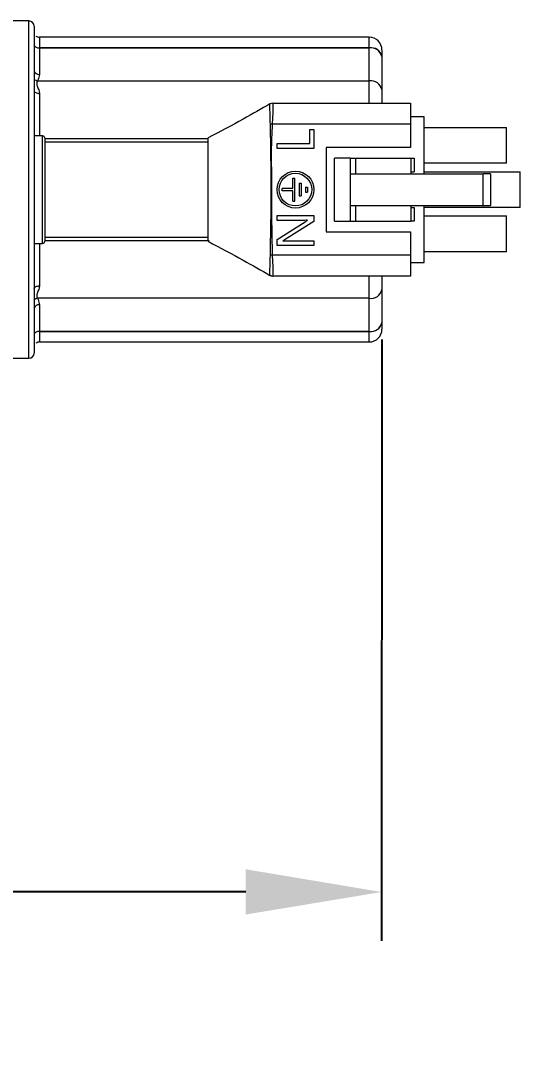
# Model space of a CAD drawing. Header units: inches. Extents: x 0 to 23.3, y 0.3 to 9.
# Drawn here: x 17.85 to 19.688, y 0.27 to 4.128 of the extents above; entities that cross this region are included whole.
import ezdxf

# ---------------------------------------------------------------- set-up
doc = ezdxf.new("R2010")
doc.units = ezdxf.units.IN
doc.header["$MEASUREMENT"] = 0
doc.layers.add('DIMENSIONS', color=6, linetype='Continuous', lineweight=15)
doc.styles.get("Standard").update_dxf_attribs({"font": 'Arial.ttf'})
doc.dimstyles.new('Big 1IN', dxfattribs={"dimtxt": 1, "dimasz": 0.5, "dimexe": 0.18, "dimexo": 0.0625, "dimgap": 0.09, "dimtad": 0, "dimtih": 1, "dimtoh": 1, "dimzin": 0, "dimdsep": 46, "dimlunit": 3, "dimtxsty": 'Standard', "dimcen": 0.5, "dimadec": 0, "dimazin": 0, "dimtfac": 1, "dimtofl": 0, "dimtmove": 0, "dimatfit": 3, "dimfxl": 1, "dimtolj": 1, "dimtzin": 0, "dimarcsym": 0})

# ---------------------------------------------------------------- blocks, each defined once
blk = doc.blocks.new('*D16')
at = {"layer": 'Defpoints', "color": 0, "transparency": 16777216}
for p in [(7.3842, 3.0267), (19.1793, 3.0173), (7.3826, 0.9312)]:
    blk.add_point(p, dxfattribs=at)
at = {"layer": 'DIMENSIONS', "color": 0, "lineweight": -2, "transparency": 16777216}
for p, q in [((7.3842, 2.9642), (7.3824, 0.7512)), ((19.1792, 2.9548), (19.1775, 0.7418)), ((7.8825, 0.9308), (11.3515, 0.928)), ((18.6776, 0.9222), (15.2014, 0.925))]:
    blk.add_line(p, q, dxfattribs=at)
at = {"layer": 'DIMENSIONS', "color": 0, "transparency": 16777216}
for points in [[(7.8826, 1.0141), (7.8825, 0.8474), (7.3826, 0.9312)], [(18.6777, 1.0056), (18.6775, 0.8389), (19.1776, 0.9218)]]:
    blk.add_solid(points, dxfattribs=at)
at = {"layer": 'DIMENSIONS', "color": 0, "transparency": 16777216, "insert": (13.2765, 0.9265), "char_height": 1, "attachment_point": 5}
blk.add_mtext('\\A1;11.80"', dxfattribs=at)

msp = doc.modelspace()

# ---------------------------------------------------------------- linework, layer by layer
at = {"color": 7, "linetype": 'Continuous', "lineweight": 15}
for p, q in [((17.8795, 4.1277), (17.7437, 4.1277)), ((17.8989, 4.1083), (17.8989, 2.9055)), ((19.1327, 4.0676), (17.9183, 4.0676)), ((17.9183, 4.0286), (17.9183, 4.0284)), ((17.9183, 4.0286), (19.1327, 4.0286)), ((17.9183, 4.0284), (17.9183, 3.9311)), ((19.1327, 4.0284), (17.9183, 4.0284)), ((19.1327, 4.0284), (19.1327, 4.0286)), ((19.1327, 3.9069), (19.1327, 4.0284)), ((19.1793, 4.0211), (19.1793, 3.9976)), ((19.1793, 3.9976), (19.1793, 3.9965)), ((19.1793, 3.9965), (19.1793, 3.875)), ((17.9112, 3.9069), (19.1327, 3.9069)), ((19.1793, 3.875), (19.1793, 3.8251)), ((18.7673, 3.8224), (18.7675, 3.8227)), ((18.7773, 3.8251), (19.284, 3.8251)), ((19.284, 3.8251), (19.284, 3.7475)), ((19.284, 3.7475), (18.7752, 3.7475)), ((19.3345, 3.7746), (19.284, 3.7746)), ((19.284, 3.7475), (19.284, 3.6621)), ((19.3345, 3.5651), (19.3345, 3.7746)), ((17.9299, 3.7048), (17.8989, 3.7048)), ((18.9138, 3.6767), (18.9138, 3.728)), ((18.9138, 3.728), (18.9287, 3.728)), ((18.9287, 3.728), (18.9287, 3.6585)), ((19.3345, 3.7358), (19.6371, 3.7358)), ((19.6371, 3.6039), (19.6371, 3.7358)), ((17.9377, 3.697), (17.9377, 3.3168)), ((18.5391, 3.6815), (17.9377, 3.6815)), ((18.5391, 3.3168), (18.5391, 3.697)), ((18.7929, 3.6767), (18.9138, 3.6767)), ((18.7929, 3.6585), (18.7929, 3.6767)), ((18.9287, 3.6585), (18.7929, 3.6585)), ((19.284, 3.6621), (18.9736, 3.6621)), ((18.9736, 3.6621), (18.9736, 3.3517)), ((19.0629, 3.6233), (19.0047, 3.6233)), ((19.0047, 3.3905), (19.0047, 3.6233)), ((19.0629, 3.3905), (19.0629, 3.6233)), ((19.0629, 3.6233), (19.0823, 3.6233)), ((19.0823, 3.6233), (19.0823, 3.5651)), ((19.0823, 3.6233), (19.286, 3.6233)), ((19.286, 3.6233), (19.286, 3.5651)), ((19.286, 3.6233), (19.2976, 3.6233)), ((19.2976, 3.6233), (19.2976, 3.5729)), ((19.6371, 3.6039), (19.3345, 3.6039)), ((18.8511, 3.5108), (18.8511, 3.5496)), ((18.8511, 3.5496), (18.8589, 3.5496)), ((18.8589, 3.4642), (18.8589, 3.5496)), ((19.0629, 3.5651), (19.5517, 3.5651)), ((19.286, 3.5729), (19.2976, 3.5729)), ((19.3345, 3.5729), (19.6875, 3.5729)), ((19.5517, 3.4487), (19.5517, 3.5651)), ((19.5789, 3.5651), (19.5517, 3.5651)), ((19.5789, 3.5651), (19.5789, 3.4487)), ((19.6875, 3.441), (19.6875, 3.5729)), ((18.8511, 3.5108), (18.8123, 3.5108)), ((18.8123, 3.503), (18.8123, 3.5108)), ((18.8744, 3.5302), (18.8744, 3.4836)), ((18.8744, 3.5302), (18.8822, 3.5302)), ((18.8822, 3.5302), (18.8822, 3.4836)), ((18.8977, 3.5166), (18.9055, 3.5166)), ((18.8977, 3.5166), (18.8977, 3.4972)), ((18.9055, 3.5166), (18.9055, 3.4972)), ((18.8511, 3.503), (18.8123, 3.503)), ((18.8511, 3.4642), (18.8511, 3.503)), ((18.8744, 3.4836), (18.8822, 3.4836)), ((18.8977, 3.4972), (18.9055, 3.4972)), ((18.8511, 3.4642), (18.8589, 3.4642)), ((19.0629, 3.4487), (19.5517, 3.4487)), ((19.0823, 3.4487), (19.0823, 3.3905)), ((19.286, 3.4487), (19.286, 3.3905)), ((19.286, 3.441), (19.2976, 3.441)), ((19.2976, 3.441), (19.2976, 3.3905)), ((19.3345, 3.2392), (19.3345, 3.4487)), ((19.6875, 3.441), (19.3345, 3.441)), ((19.5517, 3.4487), (19.5789, 3.4487)), ((18.7929, 3.3935), (18.7929, 3.4117)), ((18.7929, 3.4117), (18.9287, 3.4117)), ((18.9287, 3.4117), (18.9287, 3.3901)), ((19.3345, 3.4099), (19.6371, 3.4099)), ((19.6371, 3.278), (19.6371, 3.4099)), ((18.8858, 3.3935), (18.7929, 3.3935)), ((18.7929, 3.3239), (18.8962, 3.3885)), ((18.9287, 3.3901), (18.8233, 3.3235)), ((18.9055, 3.394), (18.9055, 3.3944)), ((19.0047, 3.3905), (19.0629, 3.3905)), ((19.0629, 3.3905), (19.0823, 3.3905)), ((19.0823, 3.3905), (19.286, 3.3905)), ((19.2976, 3.3905), (19.286, 3.3905)), ((17.9377, 3.3323), (18.5391, 3.3323)), ((18.7929, 3.3007), (18.7929, 3.3239)), ((18.8145, 3.319), (18.8145, 3.3184)), ((18.8335, 3.319), (18.9287, 3.319)), ((18.9287, 3.319), (18.9287, 3.3007)), ((18.9736, 3.3517), (19.284, 3.3517)), ((19.284, 3.3517), (19.284, 3.2664)), ((17.8989, 3.309), (17.9299, 3.309)), ((18.9287, 3.3007), (18.7929, 3.3007)), ((18.7752, 3.2664), (19.284, 3.2664)), ((19.284, 3.2664), (19.284, 3.1888)), ((19.6371, 3.278), (19.3345, 3.278)), ((19.284, 3.2392), (19.3345, 3.2392)), ((19.284, 3.1888), (18.7773, 3.1888)), ((19.1793, 3.1888), (19.1793, 3.1388)), ((19.1793, 3.1388), (19.1793, 3.0173)), ((19.1327, 3.1069), (17.9112, 3.1069)), ((19.1327, 2.9854), (19.1327, 3.1069)), ((17.9183, 3.0828), (17.9183, 2.9854)), ((19.1793, 3.0173), (19.1793, 3.0162)), ((19.1793, 3.0162), (19.1793, 2.9928)), ((17.9183, 2.9854), (19.1327, 2.9854)), ((17.9183, 2.9854), (17.9183, 2.9853)), ((19.1327, 2.9853), (17.9183, 2.9853)), ((19.1327, 2.9853), (19.1327, 2.9854)), ((17.9183, 2.9462), (19.1327, 2.9462)), ((17.7437, 2.8861), (17.8795, 2.8861))]:
    msp.add_line(p, q, dxfattribs=at)
at = {"color": 8, "linetype": 'Continuous', "lineweight": 15}
for p, q in [((17.8795, 2.8861), (17.8795, 4.1277)), ((17.9183, 4.0676), (17.9183, 4.0286)), ((19.1327, 4.0286), (19.1327, 4.0676)), ((19.1327, 3.8251), (19.1327, 3.9069)), ((17.9183, 3.8609), (17.9183, 3.7048)), ((17.9299, 3.309), (17.9299, 3.7048)), ((18.5391, 3.6944), (17.9377, 3.6944)), ((17.9377, 3.3194), (18.5435, 3.3194)), ((17.9183, 3.309), (17.9183, 3.153)), ((18.7673, 3.1914), (18.7672, 3.1916)), ((19.1327, 3.1069), (19.1327, 3.1888)), ((17.9183, 2.9853), (17.9183, 2.9462)), ((19.1327, 2.9462), (19.1327, 2.9853))]:
    msp.add_line(p, q, dxfattribs=at)
at = {"color": 7, "linetype": 'Continuous', "lineweight": 15, "flags": 128}
for points in [[(17.8989, 3.8713), (17.8992, 3.8693), (17.9004, 3.8673), (17.9021, 3.8655), (17.9046, 3.8639), (17.9075, 3.8626), (17.9109, 3.8617), (17.9145, 3.8611), (17.9183, 3.8609)], [(18.7752, 3.7475), (18.7743, 3.7476), (18.7735, 3.7476), (18.7727, 3.7477), (18.7718, 3.7478), (18.771, 3.7479), (18.7702, 3.7479), (18.7694, 3.748), (18.7686, 3.7481)], [(18.7752, 3.2664), (18.7743, 3.2663), (18.7735, 3.2662), (18.7727, 3.2661), (18.7718, 3.2661), (18.771, 3.266), (18.7702, 3.2659), (18.7694, 3.2659), (18.7686, 3.2658)], [(17.8989, 3.1426), (17.8992, 3.1446), (17.9004, 3.1466), (17.9021, 3.1483), (17.9046, 3.1499), (17.9075, 3.1512), (17.9109, 3.1522), (17.9145, 3.1528), (17.9183, 3.153)]]:
    msp.add_lwpolyline(points, dxfattribs=at)
at = {"color": 7, "linetype": 'Continuous', "lineweight": 15}
for radius in [0.0679, 0.0601]:
    msp.add_circle((18.8608, 3.5069), radius, dxfattribs=at)
for centre, radius, start, end in [((17.8795, 4.1083), 0.0194, 0, 90), ((17.9183, 4.087), 0.0194, 229.1737, 270), ((19.1327, 4.0211), 0.0466, 0, 90), ((19.1392, 3.9879), 0.0412, 13.7197, 99.0678), ((19.1389, 3.9875), 0.0414, 12.6167, 98.5984), ((17.9157, 3.9481), 0.0172, 192.6159, 278.5992), ((17.9178, 3.9351), 0.0289, 229.1843, 256.9059), ((19.1389, 3.866), 0.0414, 12.6167, 98.5985), ((18.7773, 3.8057), 0.0194, 90.0011, 121.5413), ((17.9299, 3.697), 0.00776, 0, 90), ((17.9299, 3.3168), 0.00776, 270, 0), ((18.7773, 3.2081), 0.0194, 238.4587, 269.9989), ((18.777, 3.2082), 0.0194, 240.0226, 268.2739), ((18.7768, 3.2082), 0.0194, 241.1849, 269.999), ((19.1389, 3.1479), 0.0414, 261.4015, 347.3833), ((17.9178, 3.0788), 0.0289, 103.0941, 130.8157), ((17.9157, 3.0657), 0.0172, 81.4008, 167.3841), ((19.1389, 3.0263), 0.0414, 261.4016, 347.3833), ((19.1392, 3.026), 0.0412, 260.9322, 346.2803), ((19.1327, 2.9928), 0.0466, 270, 0), ((17.9183, 2.9268), 0.0194, 90, 130.9197), ((17.8795, 2.9055), 0.0194, 270, 0)]:
    msp.add_arc(centre, radius, start, end, dxfattribs=at)
for points, knots in [([(17.8989, 4.0416), (17.8989, 4.0413), (17.8989, 4.0403), (17.8995, 4.0379), (17.9015, 4.0345), (17.9059, 4.0311), (17.9117, 4.0289), (17.9161, 4.0286), (17.9183, 4.0284)], [0, 0, 0, 0, 0.045934, 0.141427, 0.356097, 0.570737, 0.785373, 1, 1, 1, 1]), ([(17.8989, 4.0416), (17.8989, 4.0413), (17.8989, 4.0403), (17.8995, 4.0379), (17.9015, 4.0345), (17.9059, 4.0312), (17.9117, 4.029), (17.9161, 4.0287), (17.9183, 4.0286)], [0, 0, 0, 0, 0.0459338, 0.1414271, 0.3560963, 0.5707374, 0.7853726, 1, 1, 1, 1]), ([(17.9112, 3.9069), (17.9097, 3.903), (17.9064, 3.895), (17.913, 3.8812), (17.9178, 3.8699), (17.9182, 3.8624), (17.9183, 3.8609)], [0, 0, 0, 0, 0.266178, 0.553425, 0.908409, 1, 1, 1, 1]), ([(17.9183, 3.9311), (17.9183, 3.9309), (17.9182, 3.9243), (17.9153, 3.9162), (17.9119, 3.9085), (17.9112, 3.9069)], [0, 0, 0, 0, 0.022495, 0.7962239, 1, 1, 1, 1]), ([(18.7671, 3.8224), (18.7351, 3.8042), (18.6661, 3.7647), (18.5834, 3.7207), (18.5391, 3.697)], [0, 0, 0, 0, 0.463718, 1, 1, 1, 1]), ([(18.7686, 3.7481), (18.7682, 3.758), (18.7674, 3.7762), (18.767, 3.7984), (18.7669, 3.8137), (18.767, 3.8209), (18.7671, 3.8219), (18.7672, 3.8222)], [0, 0, 0, 0, 0.256851, 0.471529, 0.683475, 0.895754, 1, 1, 1, 1]), ([(18.7672, 3.8222), (18.7672, 3.8222), (18.7672, 3.8223), (18.7672, 3.8223), (18.7672, 3.8223)], [0, 0, 0, 0, 0.998451, 1, 1, 1, 1]), ([(18.7773, 3.8251), (18.7774, 3.8249), (18.7778, 3.8242), (18.7779, 3.8168), (18.7776, 3.8004), (18.7769, 3.7767), (18.7758, 3.7577), (18.7752, 3.7475)], [0, 0, 0, 0, 0.104994, 0.318949, 0.533082, 0.748119, 1, 1, 1, 1]), ([(18.7688, 3.7462), (18.7688, 3.7462), (18.7688, 3.7468), (18.7687, 3.7475), (18.7686, 3.7481)], [0, 0, 0, 0, 0.001251, 1, 1, 1, 1]), ([(18.7688, 3.2676), (18.7688, 3.2676), (18.7688, 3.2973), (18.7706, 3.3582), (18.771, 3.4224), (18.7713, 3.4583), (18.7713, 3.4686), (18.7714, 3.4981), (18.7714, 3.5356), (18.7709, 3.6046), (18.7704, 3.6704), (18.7688, 3.7269), (18.7688, 3.7462), (18.7688, 3.7462)], [0, 0, 0, 0, 0.000005, 0.18579, 0.38202, 0.402208, 0.411032, 0.446326, 0.587502, 0.645787, 0.878932, 0.999995, 1, 1, 1, 1]), ([(18.7752, 3.7475), (18.7736, 3.7144), (18.7705, 3.6482), (18.7729, 3.5594), (18.7723, 3.4981), (18.7724, 3.4686), (18.7726, 3.427), (18.7733, 3.361), (18.7746, 3.2964), (18.7752, 3.2664)], [0, 0, 0, 0, 0.2063684, 0.413019, 0.5534246, 0.5885258, 0.5973011, 0.8124755, 1, 1, 1, 1]), ([(18.9055, 3.3944), (18.9019, 3.3941), (18.8953, 3.3935), (18.8887, 3.3935), (18.8858, 3.3935)], [0, 0, 0, 0, 0.559866, 1, 1, 1, 1]), ([(18.8962, 3.3885), (18.8979, 3.3896), (18.901, 3.3916), (18.9041, 3.3933), (18.9055, 3.394)], [0, 0, 0, 0, 0.560094, 1, 1, 1, 1]), ([(18.8233, 3.3235), (18.8217, 3.3225), (18.8189, 3.3208), (18.8158, 3.3195), (18.8145, 3.319)], [0, 0, 0, 0, 0.559922, 1, 1, 1, 1]), ([(18.8145, 3.3184), (18.818, 3.3186), (18.8243, 3.319), (18.8307, 3.319), (18.8335, 3.319)], [0, 0, 0, 0, 0.559931, 1, 1, 1, 1]), ([(18.5391, 3.3168), (18.5834, 3.2932), (18.6661, 3.2491), (18.7351, 3.2097), (18.7671, 3.1914)], [0, 0, 0, 0, 0.536282, 1, 1, 1, 1]), ([(18.7672, 3.1916), (18.7671, 3.1927), (18.7669, 3.1947), (18.7669, 3.2072), (18.7672, 3.2255), (18.7677, 3.2461), (18.7683, 3.2601), (18.7686, 3.2658)], [0, 0, 0, 0, 0.212349, 0.424051, 0.637151, 0.852808, 1, 1, 1, 1]), ([(18.7686, 3.2658), (18.7687, 3.2664), (18.7688, 3.267), (18.7688, 3.2676), (18.7688, 3.2676)], [0, 0, 0, 0, 0.998749, 1, 1, 1, 1]), ([(18.7752, 3.2664), (18.7755, 3.2606), (18.7764, 3.2461), (18.7773, 3.2242), (18.7778, 3.2046), (18.7779, 3.1913), (18.7775, 3.1896), (18.7773, 3.1888)], [0, 0, 0, 0, 0.143823, 0.358044, 0.571878, 0.785948, 1, 1, 1, 1]), ([(18.7672, 3.1916), (18.7672, 3.1916), (18.7672, 3.1916), (18.7672, 3.1916), (18.7672, 3.1916)], [0, 0, 0, 0, 0.001549, 1, 1, 1, 1]), ([(18.7675, 3.1912), (18.7675, 3.1912), (18.7676, 3.1911), (18.7674, 3.1913), (18.7673, 3.1914)], [0, 0, 0, 0, 0.010606, 1, 1, 1, 1]), ([(17.9183, 3.153), (17.9182, 3.1514), (17.9178, 3.1439), (17.913, 3.1326), (17.9064, 3.1188), (17.9097, 3.1108), (17.9112, 3.1069)], [0, 0, 0, 0, 0.091591, 0.446575, 0.733822, 1, 1, 1, 1]), ([(17.9112, 3.1069), (17.912, 3.1054), (17.9155, 3.0975), (17.9171, 3.0893), (17.9183, 3.0828)], [0, 0, 0, 0, 0.20385, 1, 1, 1, 1]), ([(17.9183, 2.9854), (17.9161, 2.9853), (17.9117, 2.985), (17.9059, 2.9827), (17.9015, 2.9794), (17.8995, 2.976), (17.8989, 2.9736), (17.8989, 2.9726), (17.8989, 2.9723)], [0, 0, 0, 0, 0.214627, 0.429263, 0.643903, 0.858573, 0.954066, 1, 1, 1, 1]), ([(17.9183, 2.9853), (17.9161, 2.9851), (17.9117, 2.9848), (17.9059, 2.9826), (17.9015, 2.9793), (17.8995, 2.9759), (17.8989, 2.9735), (17.8989, 2.9726), (17.8989, 2.9723)], [0, 0, 0, 0, 0.214627, 0.429263, 0.643904, 0.858573, 0.954066, 1, 1, 1, 1])]:
    msp.add_open_spline(points, degree=3, knots=knots, dxfattribs=at)
at = {"color": 8, "linetype": 'Continuous', "lineweight": 15}
msp.add_open_spline([(18.7672, 3.8223), (18.7672, 3.8223), (18.7672, 3.8223), (18.7673, 3.8224), (18.7673, 3.8224)], degree=3, knots=[0, 0, 0, 0, 0.000049, 1, 1, 1, 1], dxfattribs=at)

# ---------------------------------------------------------------- dimensions: what is measured, and where the dimension line sits
at = {"layer": 'DIMENSIONS'}
dim = msp.add_linear_dim(base=(7.3826, 0.9312), p1=(19.1793, 3.0173), p2=(7.3842, 3.0267), angle=179.9546, dimstyle='Big 1IN', dxfattribs=at)
dim.commit()
dim.dimension.update_dxf_attribs({"geometry": '*D16', "text_midpoint": (13.2765, 0.9265), "dimtype": 161})

doc.saveas('drawing.dxf')
